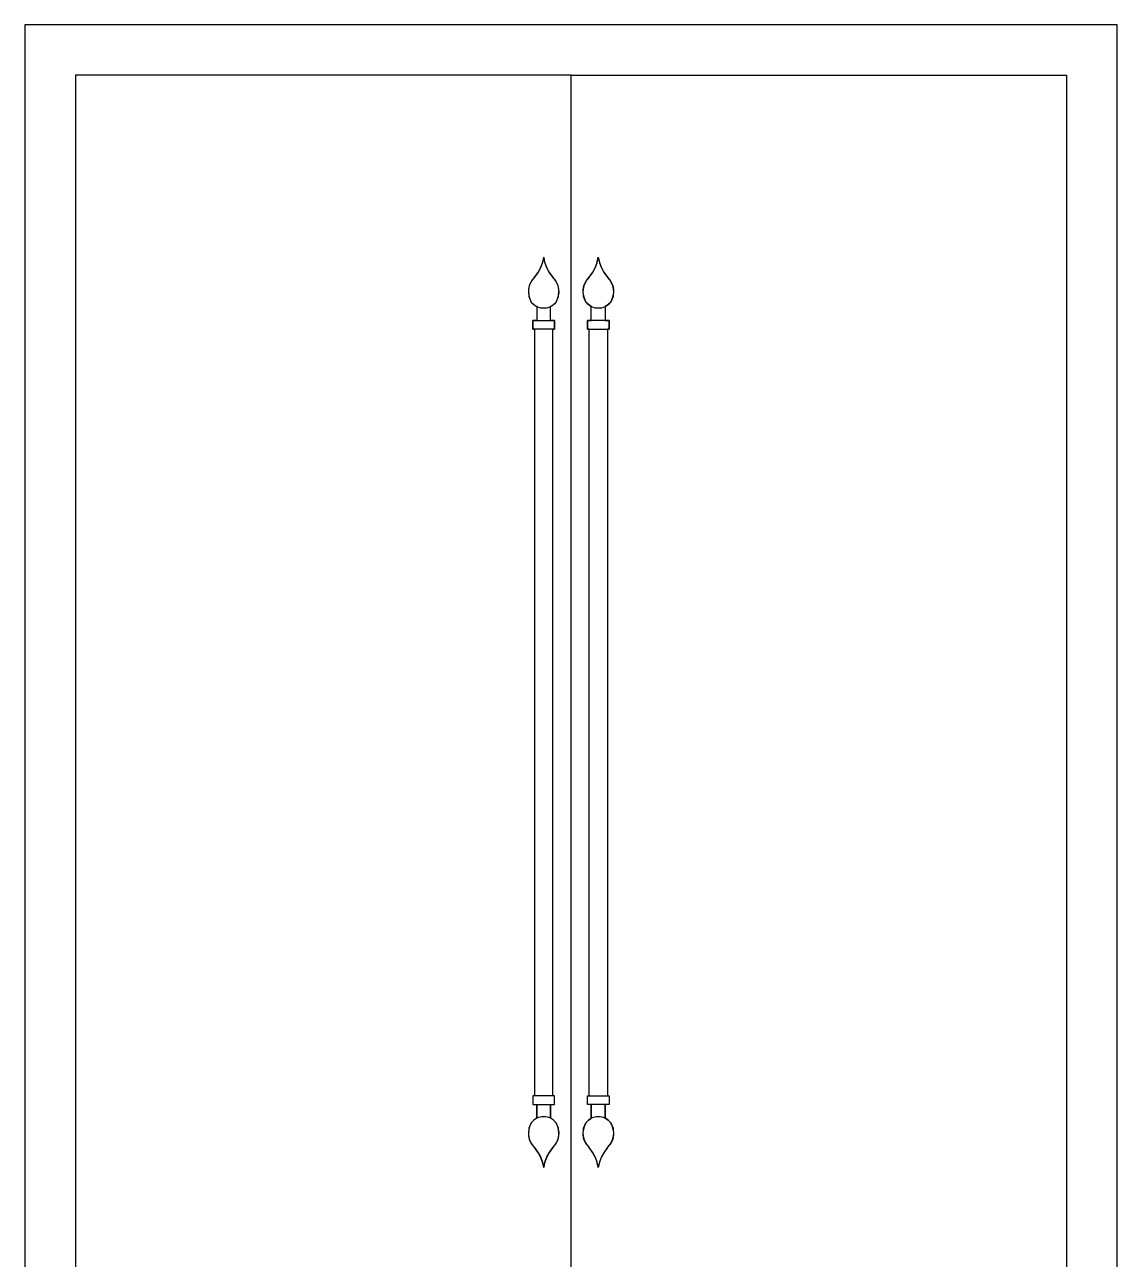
# Model space of a CAD drawing. Header units: inches. Extents: x -12530 to 36157, y 78659 to 110077.
# Drawn here: x 16944 to 18882, y 102189 to 104380 of the extents above; entities that cross this region are included whole.
import ezdxf

# ---------------------------------------------------------------- set-up
doc = ezdxf.new("R2010")
doc.units = ezdxf.units.IN
doc.header["$MEASUREMENT"] = 0
doc.layers.add('freecads.com', color=7, linetype='Continuous')

msp = doc.modelspace()

# ---------------------------------------------------------------- linework, layer by layer
at = {"layer": 'freecads.com'}
for p, q in [((18881.7, 104379.8), (16943.8, 104379.8)), ((16943.8, 104379.8), (16943.8, 102029.1)), ((18881.7, 102029.1), (18881.7, 104379.8)), ((17912.8, 104290), (17033.7, 104290)), ((17033.7, 104290), (17033.7, 102035.6)), ((17912.8, 104290), (18791.8, 104290)), ((17912.8, 102035.6), (17912.8, 104290)), ((17912.8, 102035.6), (17912.8, 104290)), ((18791.8, 104290), (18791.8, 102035.6)), ((17861.6, 103956.1), (17858.5, 103948.3)), ((17861.6, 103956.1), (17858.5, 103948.3)), ((17861.6, 103956.1), (17858.5, 103948.3)), ((17864.3, 103967), (17861.6, 103956.1)), ((17864.3, 103967), (17861.6, 103956.1)), ((17864.3, 103967), (17861.6, 103956.1)), ((17867.1, 103956.1), (17864.3, 103967)), ((17867.1, 103956.1), (17864.3, 103967)), ((17867.1, 103956.1), (17864.3, 103967)), ((17870.2, 103948.3), (17867.1, 103956.1)), ((17870.2, 103948.3), (17867.1, 103956.1)), ((17870.2, 103948.3), (17867.1, 103956.1)), ((17955.4, 103948.3), (17958.5, 103956.1)), ((17958.5, 103956.1), (17961.2, 103967)), ((17961.2, 103967), (17964, 103956.1)), ((17964, 103956.1), (17967.1, 103948.3)), ((17847.9, 103931.8), (17843.1, 103926.1)), ((17847.9, 103931.8), (17843.1, 103926.1)), ((17847.9, 103931.8), (17843.1, 103926.1)), ((17854.4, 103940.8), (17847.9, 103931.8)), ((17854.4, 103940.8), (17847.9, 103931.8)), ((17854.4, 103940.8), (17847.9, 103931.8)), ((17858.5, 103948.3), (17854.4, 103940.8)), ((17858.5, 103948.3), (17854.4, 103940.8)), ((17858.5, 103948.3), (17854.4, 103940.8)), ((17874.2, 103940.8), (17870.2, 103948.3)), ((17874.2, 103940.8), (17870.2, 103948.3)), ((17874.2, 103940.8), (17870.2, 103948.3)), ((17880.7, 103931.8), (17874.2, 103940.8)), ((17880.7, 103931.8), (17874.2, 103940.8)), ((17880.7, 103931.8), (17874.2, 103940.8)), ((17885.5, 103926.1), (17880.7, 103931.8)), ((17885.5, 103926.1), (17880.7, 103931.8)), ((17885.5, 103926.1), (17880.7, 103931.8)), ((17940, 103926.1), (17944.8, 103931.8)), ((17944.8, 103931.8), (17951.3, 103940.8)), ((17951.3, 103940.8), (17955.4, 103948.3)), ((17967.1, 103948.3), (17971.1, 103940.8)), ((17971.1, 103940.8), (17977.6, 103931.8)), ((17977.6, 103931.8), (17982.4, 103926.1)), ((17838.8, 103917.2), (17837.2, 103909.2)), ((17838.8, 103917.2), (17837.2, 103909.2)), ((17838.8, 103917.2), (17837.2, 103909.2)), ((17837.2, 103909.2), (17838.2, 103897.5)), ((17837.2, 103909.2), (17838.2, 103897.5)), ((17837.2, 103909.2), (17838.2, 103897.5)), ((17843.1, 103926.1), (17838.8, 103917.2)), ((17843.1, 103926.1), (17838.8, 103917.2)), ((17843.1, 103926.1), (17838.8, 103917.2)), ((17889.9, 103917.2), (17885.5, 103926.1)), ((17889.9, 103917.2), (17885.5, 103926.1)), ((17889.9, 103917.2), (17885.5, 103926.1)), ((17891.4, 103909.2), (17889.9, 103917.2)), ((17891.4, 103909.2), (17889.9, 103917.2)), ((17891.4, 103909.2), (17889.9, 103917.2)), ((17890.5, 103897.5), (17891.4, 103909.2)), ((17890.5, 103897.5), (17891.4, 103909.2)), ((17890.5, 103897.5), (17891.4, 103909.2)), ((17934.1, 103909.2), (17935.7, 103917.2)), ((17935.1, 103897.5), (17934.1, 103909.2)), ((17935.7, 103917.2), (17940, 103926.1)), ((17982.4, 103926.1), (17986.8, 103917.2)), ((17986.8, 103917.2), (17988.3, 103909.2)), ((17988.3, 103909.2), (17987.4, 103897.5)), ((17838.2, 103897.5), (17842.4, 103887.7)), ((17838.2, 103897.5), (17842.4, 103887.7)), ((17838.2, 103897.5), (17842.4, 103887.7)), ((17842.4, 103887.7), (17846.8, 103883.1)), ((17842.4, 103887.7), (17846.8, 103883.1)), ((17842.4, 103887.7), (17846.8, 103883.1)), ((17846.8, 103883.1), (17851.9, 103879.8)), ((17846.8, 103883.1), (17851.9, 103879.8)), ((17846.8, 103883.1), (17851.9, 103879.8)), ((17876.7, 103879.8), (17881.9, 103883.1)), ((17876.7, 103879.8), (17881.9, 103883.1)), ((17876.7, 103879.8), (17881.9, 103883.1)), ((17881.9, 103883.1), (17886.3, 103887.7)), ((17881.9, 103883.1), (17886.3, 103887.7)), ((17881.9, 103883.1), (17886.3, 103887.7)), ((17886.3, 103887.7), (17890.5, 103897.5)), ((17886.3, 103887.7), (17890.5, 103897.5)), ((17886.3, 103887.7), (17890.5, 103897.5)), ((17939.3, 103887.7), (17935.1, 103897.5)), ((17943.7, 103883.1), (17939.3, 103887.7)), ((17948.8, 103879.8), (17943.7, 103883.1)), ((17978.8, 103883.1), (17973.6, 103879.8)), ((17983.2, 103887.7), (17978.8, 103883.1)), ((17987.4, 103897.5), (17983.2, 103887.7)), ((17851.9, 103879.8), (17851.9, 103855.1)), ((17851.9, 103879.8), (17851.9, 103855.1)), ((17851.9, 103879.8), (17851.9, 103855.1)), ((17851.9, 103879.8), (17851.9, 103855.1)), ((17876.7, 103855.1), (17876.7, 103879.8)), ((17876.7, 103855.1), (17876.7, 103879.8)), ((17876.7, 103855.1), (17876.7, 103879.8)), ((17876.7, 103855.1), (17876.7, 103879.8)), ((17948.8, 103855.1), (17948.8, 103879.8)), ((17948.8, 103855.1), (17948.8, 103879.8)), ((17973.6, 103879.8), (17973.6, 103855.1)), ((17973.6, 103879.8), (17973.6, 103855.1)), ((17851.9, 103855.1), (17844.9, 103855.1)), ((17844.9, 103855.1), (17844.9, 103839.7)), ((17851.9, 103855.1), (17844.9, 103855.1)), ((17844.9, 103855.1), (17844.9, 103839.7)), ((17844.9, 103855.1), (17883.8, 103855.1)), ((17844.9, 103839.7), (17844.9, 103855.1)), ((17851.9, 103855.1), (17844.9, 103855.1)), ((17844.9, 103855.1), (17844.9, 103839.7)), ((17844.9, 103839.7), (17848.2, 103839.7)), ((17844.9, 103839.7), (17848.2, 103839.7)), ((17883.8, 103839.7), (17844.9, 103839.7)), ((17844.9, 103839.7), (17848.2, 103839.7)), ((17848.2, 103839.7), (17848.2, 102828.7)), ((17848.2, 103839.7), (17848.2, 102828.7)), ((17848.2, 103839.7), (17848.2, 102828.7)), ((17851.9, 103855.1), (17876.7, 103855.1)), ((17883.8, 103855.1), (17876.7, 103855.1)), ((17883.8, 103855.1), (17876.7, 103855.1)), ((17883.8, 103855.1), (17876.7, 103855.1)), ((17880.5, 102828.7), (17880.5, 103839.7)), ((17880.5, 103839.7), (17883.8, 103839.7)), ((17880.5, 102828.7), (17880.5, 103839.7)), ((17880.5, 103839.7), (17883.8, 103839.7)), ((17880.5, 102828.7), (17880.5, 103839.7)), ((17880.5, 103839.7), (17883.8, 103839.7)), ((17883.8, 103839.7), (17883.8, 103855.1)), ((17883.8, 103839.7), (17883.8, 103855.1)), ((17883.8, 103855.1), (17883.8, 103839.7)), ((17883.8, 103839.7), (17883.8, 103855.1)), ((17980.7, 103855.1), (17941.8, 103855.1)), ((17941.8, 103855.1), (17941.8, 103839.7)), ((17941.8, 103839.7), (17941.8, 103855.1)), ((17941.8, 103855.1), (17948.8, 103855.1)), ((17941.8, 103839.7), (17980.7, 103839.7)), ((17945.1, 103839.7), (17941.8, 103839.7)), ((17945.1, 102828.7), (17945.1, 103839.7)), ((17973.6, 103855.1), (17948.8, 103855.1)), ((17973.6, 103855.1), (17980.7, 103855.1)), ((17980.7, 103839.7), (17977.4, 103839.7)), ((17977.4, 103839.7), (17977.4, 102828.7)), ((17980.7, 103839.7), (17980.7, 103855.1)), ((17980.7, 103855.1), (17980.7, 103839.7)), ((17848.2, 102828.7), (17848.2, 102479.4)), ((17848.2, 102828.7), (17848.2, 102479.4)), ((17848.2, 102828.7), (17848.2, 102479.4)), ((17880.5, 102479.4), (17880.5, 102828.7)), ((17880.5, 102479.4), (17880.5, 102828.7)), ((17880.5, 102479.4), (17880.5, 102828.7)), ((17945.1, 102479.4), (17945.1, 102828.7)), ((17977.4, 102828.7), (17977.4, 102479.4)), ((17848.2, 102479.4), (17844.9, 102479.4)), ((17844.9, 102479.4), (17844.9, 102464)), ((17848.2, 102479.4), (17844.9, 102479.4)), ((17844.9, 102479.4), (17844.9, 102464)), ((17883.8, 102479.4), (17844.9, 102479.4)), ((17844.9, 102479.4), (17844.9, 102464)), ((17848.2, 102479.4), (17844.9, 102479.4)), ((17844.9, 102479.4), (17844.9, 102464)), ((17844.9, 102464), (17851.9, 102464)), ((17844.9, 102464), (17851.9, 102464)), ((17844.9, 102464), (17883.8, 102464)), ((17844.9, 102464), (17851.9, 102464)), ((17851.9, 102464), (17851.9, 102439.3)), ((17851.9, 102464), (17851.9, 102439.3)), ((17851.9, 102439.3), (17851.9, 102464)), ((17851.9, 102464), (17876.7, 102464)), ((17851.9, 102464), (17851.9, 102439.3)), ((17876.7, 102439.3), (17876.7, 102464)), ((17876.7, 102464), (17883.8, 102464)), ((17876.7, 102439.3), (17876.7, 102464)), ((17876.7, 102464), (17883.8, 102464)), ((17876.7, 102464), (17876.7, 102439.3)), ((17876.7, 102439.3), (17876.7, 102464)), ((17876.7, 102464), (17883.8, 102464)), ((17883.8, 102479.4), (17880.5, 102479.4)), ((17883.8, 102479.4), (17880.5, 102479.4)), ((17883.8, 102479.4), (17880.5, 102479.4)), ((17883.8, 102464), (17883.8, 102479.4)), ((17883.8, 102464), (17883.8, 102479.4)), ((17883.8, 102464), (17883.8, 102479.4)), ((17883.8, 102464), (17883.8, 102479.4)), ((17941.8, 102464), (17941.8, 102479.4)), ((17941.8, 102479.4), (17980.7, 102479.4)), ((17941.8, 102464), (17941.8, 102479.4)), ((17941.8, 102479.4), (17945.1, 102479.4)), ((17980.7, 102464), (17941.8, 102464)), ((17948.8, 102464), (17941.8, 102464)), ((17973.6, 102464), (17948.8, 102464)), ((17948.8, 102464), (17948.8, 102439.3)), ((17948.8, 102439.3), (17948.8, 102464)), ((17973.6, 102439.3), (17973.6, 102464)), ((17980.7, 102464), (17973.6, 102464)), ((17973.6, 102464), (17973.6, 102439.3)), ((17977.4, 102479.4), (17980.7, 102479.4)), ((17980.7, 102479.4), (17980.7, 102464)), ((17980.7, 102479.4), (17980.7, 102464)), ((17851.9, 102439.3), (17846.8, 102436)), ((17851.9, 102439.3), (17846.8, 102436)), ((17851.9, 102439.3), (17846.8, 102436)), ((17881.9, 102436), (17876.7, 102439.3)), ((17881.9, 102436), (17876.7, 102439.3)), ((17881.9, 102436), (17876.7, 102439.3)), ((17943.7, 102436), (17948.8, 102439.3)), ((17973.6, 102439.3), (17978.8, 102436)), ((17838.2, 102421.6), (17837.2, 102409.9)), ((17838.2, 102421.6), (17837.2, 102409.9)), ((17838.2, 102421.6), (17837.2, 102409.9)), ((17842.4, 102431.4), (17838.2, 102421.6)), ((17842.4, 102431.4), (17838.2, 102421.6)), ((17842.4, 102431.4), (17838.2, 102421.6)), ((17846.8, 102436), (17842.4, 102431.4)), ((17846.8, 102436), (17842.4, 102431.4)), ((17846.8, 102436), (17842.4, 102431.4)), ((17886.3, 102431.4), (17881.9, 102436)), ((17886.3, 102431.4), (17881.9, 102436)), ((17886.3, 102431.4), (17881.9, 102436)), ((17890.5, 102421.6), (17886.3, 102431.4)), ((17890.5, 102421.6), (17886.3, 102431.4)), ((17890.5, 102421.6), (17886.3, 102431.4)), ((17891.4, 102409.9), (17890.5, 102421.6)), ((17891.4, 102409.9), (17890.5, 102421.6)), ((17891.4, 102409.9), (17890.5, 102421.6)), ((17934.1, 102409.9), (17935.1, 102421.6)), ((17935.1, 102421.6), (17939.3, 102431.4)), ((17939.3, 102431.4), (17943.7, 102436)), ((17978.8, 102436), (17983.2, 102431.4)), ((17983.2, 102431.4), (17987.4, 102421.6)), ((17987.4, 102421.6), (17988.3, 102409.9)), ((17837.2, 102409.9), (17838.8, 102401.9)), ((17837.2, 102409.9), (17838.8, 102401.9)), ((17837.2, 102409.9), (17838.8, 102401.9)), ((17838.8, 102401.9), (17843.1, 102393)), ((17838.8, 102401.9), (17843.1, 102393)), ((17838.8, 102401.9), (17843.1, 102393)), ((17885.5, 102393), (17889.9, 102401.9)), ((17885.5, 102393), (17889.9, 102401.9)), ((17885.5, 102393), (17889.9, 102401.9)), ((17889.9, 102401.9), (17891.4, 102409.9)), ((17889.9, 102401.9), (17891.4, 102409.9)), ((17889.9, 102401.9), (17891.4, 102409.9)), ((17935.7, 102401.9), (17934.1, 102409.9)), ((17940, 102393), (17935.7, 102401.9)), ((17986.8, 102401.9), (17982.4, 102393)), ((17988.3, 102409.9), (17986.8, 102401.9)), ((17843.1, 102393), (17847.9, 102387.3)), ((17843.1, 102393), (17847.9, 102387.3)), ((17843.1, 102393), (17847.9, 102387.3)), ((17847.9, 102387.3), (17854.4, 102378.3)), ((17847.9, 102387.3), (17854.4, 102378.3)), ((17847.9, 102387.3), (17854.4, 102378.3)), ((17854.4, 102378.3), (17858.5, 102370.8)), ((17854.4, 102378.3), (17858.5, 102370.8)), ((17854.4, 102378.3), (17858.5, 102370.8)), ((17870.2, 102370.8), (17874.2, 102378.3)), ((17870.2, 102370.8), (17874.2, 102378.3)), ((17870.2, 102370.8), (17874.2, 102378.3)), ((17874.2, 102378.3), (17880.7, 102387.3)), ((17874.2, 102378.3), (17880.7, 102387.3)), ((17874.2, 102378.3), (17880.7, 102387.3)), ((17880.7, 102387.3), (17885.5, 102393)), ((17880.7, 102387.3), (17885.5, 102393)), ((17880.7, 102387.3), (17885.5, 102393)), ((17944.8, 102387.3), (17940, 102393)), ((17951.3, 102378.3), (17944.8, 102387.3)), ((17955.4, 102370.8), (17951.3, 102378.3)), ((17971.1, 102378.3), (17967.1, 102370.8)), ((17977.6, 102387.3), (17971.1, 102378.3)), ((17982.4, 102393), (17977.6, 102387.3)), ((17858.5, 102370.8), (17861.6, 102363)), ((17858.5, 102370.8), (17861.6, 102363)), ((17858.5, 102370.8), (17861.6, 102363)), ((17861.6, 102363), (17864.3, 102352.1)), ((17861.6, 102363), (17864.3, 102352.1)), ((17861.6, 102363), (17864.3, 102352.1)), ((17864.3, 102352.1), (17867.1, 102363)), ((17864.3, 102352.1), (17867.1, 102363)), ((17864.3, 102352.1), (17867.1, 102363)), ((17867.1, 102363), (17870.2, 102370.8)), ((17867.1, 102363), (17870.2, 102370.8)), ((17867.1, 102363), (17870.2, 102370.8)), ((17958.5, 102363), (17955.4, 102370.8)), ((17961.2, 102352.1), (17958.5, 102363)), ((17964, 102363), (17961.2, 102352.1)), ((17967.1, 102370.8), (17964, 102363))]:
    msp.add_line(p, q, dxfattribs=at)
at = {"layer": 'freecads.com', "extrusion": (0, 0, -1)}
for p, q in [((17955.4, 103948.3), (17958.5, 103956.1)), ((17955.4, 103948.3), (17958.5, 103956.1)), ((17958.5, 103956.1), (17961.2, 103967)), ((17958.5, 103956.1), (17961.2, 103967)), ((17961.2, 103967), (17964, 103956.1)), ((17961.2, 103967), (17964, 103956.1)), ((17964, 103956.1), (17967.1, 103948.3)), ((17964, 103956.1), (17967.1, 103948.3)), ((17940, 103926.1), (17944.8, 103931.8)), ((17940, 103926.1), (17944.8, 103931.8)), ((17944.8, 103931.8), (17951.3, 103940.8)), ((17944.8, 103931.8), (17951.3, 103940.8)), ((17951.3, 103940.8), (17955.4, 103948.3)), ((17951.3, 103940.8), (17955.4, 103948.3)), ((17967.1, 103948.3), (17971.1, 103940.8)), ((17967.1, 103948.3), (17971.1, 103940.8)), ((17971.1, 103940.8), (17977.6, 103931.8)), ((17971.1, 103940.8), (17977.6, 103931.8)), ((17977.6, 103931.8), (17982.4, 103926.1)), ((17977.6, 103931.8), (17982.4, 103926.1)), ((17934.1, 103909.2), (17935.7, 103917.2)), ((17934.1, 103909.2), (17935.7, 103917.2)), ((17935.1, 103897.5), (17934.1, 103909.2)), ((17935.1, 103897.5), (17934.1, 103909.2)), ((17935.7, 103917.2), (17940, 103926.1)), ((17935.7, 103917.2), (17940, 103926.1)), ((17982.4, 103926.1), (17986.8, 103917.2)), ((17982.4, 103926.1), (17986.8, 103917.2)), ((17986.8, 103917.2), (17988.3, 103909.2)), ((17986.8, 103917.2), (17988.3, 103909.2)), ((17988.3, 103909.2), (17987.4, 103897.5)), ((17988.3, 103909.2), (17987.4, 103897.5)), ((17939.3, 103887.7), (17935.1, 103897.5)), ((17939.3, 103887.7), (17935.1, 103897.5)), ((17943.7, 103883.1), (17939.3, 103887.7)), ((17943.7, 103883.1), (17939.3, 103887.7)), ((17948.8, 103879.8), (17943.7, 103883.1)), ((17948.8, 103879.8), (17943.7, 103883.1)), ((17978.8, 103883.1), (17973.6, 103879.8)), ((17978.8, 103883.1), (17973.6, 103879.8)), ((17983.2, 103887.7), (17978.8, 103883.1)), ((17983.2, 103887.7), (17978.8, 103883.1)), ((17987.4, 103897.5), (17983.2, 103887.7)), ((17987.4, 103897.5), (17983.2, 103887.7)), ((17948.8, 103855.1), (17948.8, 103879.8)), ((17948.8, 103855.1), (17948.8, 103879.8)), ((17973.6, 103879.8), (17973.6, 103855.1)), ((17973.6, 103879.8), (17973.6, 103855.1)), ((17941.8, 103839.7), (17941.8, 103855.1)), ((17941.8, 103855.1), (17948.8, 103855.1)), ((17941.8, 103839.7), (17941.8, 103855.1)), ((17941.8, 103855.1), (17948.8, 103855.1)), ((17945.1, 103839.7), (17941.8, 103839.7)), ((17945.1, 103839.7), (17941.8, 103839.7)), ((17945.1, 102828.7), (17945.1, 103839.7)), ((17945.1, 102828.7), (17945.1, 103839.7)), ((17973.6, 103855.1), (17980.7, 103855.1)), ((17973.6, 103855.1), (17980.7, 103855.1)), ((17980.7, 103839.7), (17977.4, 103839.7)), ((17977.4, 103839.7), (17977.4, 102828.7)), ((17980.7, 103839.7), (17977.4, 103839.7)), ((17977.4, 103839.7), (17977.4, 102828.7)), ((17980.7, 103855.1), (17980.7, 103839.7)), ((17980.7, 103855.1), (17980.7, 103839.7)), ((17945.1, 102479.4), (17945.1, 102828.7)), ((17945.1, 102479.4), (17945.1, 102828.7)), ((17977.4, 102828.7), (17977.4, 102479.4)), ((17977.4, 102828.7), (17977.4, 102479.4)), ((17941.8, 102464), (17941.8, 102479.4)), ((17941.8, 102479.4), (17945.1, 102479.4)), ((17941.8, 102464), (17941.8, 102479.4)), ((17941.8, 102479.4), (17945.1, 102479.4)), ((17948.8, 102464), (17941.8, 102464)), ((17948.8, 102464), (17941.8, 102464)), ((17948.8, 102439.3), (17948.8, 102464)), ((17948.8, 102439.3), (17948.8, 102464)), ((17980.7, 102464), (17973.6, 102464)), ((17973.6, 102464), (17973.6, 102439.3)), ((17980.7, 102464), (17973.6, 102464)), ((17973.6, 102464), (17973.6, 102439.3)), ((17977.4, 102479.4), (17980.7, 102479.4)), ((17977.4, 102479.4), (17980.7, 102479.4)), ((17980.7, 102479.4), (17980.7, 102464)), ((17980.7, 102479.4), (17980.7, 102464)), ((17943.7, 102436), (17948.8, 102439.3)), ((17943.7, 102436), (17948.8, 102439.3)), ((17973.6, 102439.3), (17978.8, 102436)), ((17973.6, 102439.3), (17978.8, 102436)), ((17934.1, 102409.9), (17935.1, 102421.6)), ((17934.1, 102409.9), (17935.1, 102421.6)), ((17935.1, 102421.6), (17939.3, 102431.4)), ((17935.1, 102421.6), (17939.3, 102431.4)), ((17939.3, 102431.4), (17943.7, 102436)), ((17939.3, 102431.4), (17943.7, 102436)), ((17978.8, 102436), (17983.2, 102431.4)), ((17978.8, 102436), (17983.2, 102431.4)), ((17983.2, 102431.4), (17987.4, 102421.6)), ((17983.2, 102431.4), (17987.4, 102421.6)), ((17987.4, 102421.6), (17988.3, 102409.9)), ((17987.4, 102421.6), (17988.3, 102409.9)), ((17935.7, 102401.9), (17934.1, 102409.9)), ((17935.7, 102401.9), (17934.1, 102409.9)), ((17940, 102393), (17935.7, 102401.9)), ((17940, 102393), (17935.7, 102401.9)), ((17986.8, 102401.9), (17982.4, 102393)), ((17986.8, 102401.9), (17982.4, 102393)), ((17988.3, 102409.9), (17986.8, 102401.9)), ((17988.3, 102409.9), (17986.8, 102401.9)), ((17944.8, 102387.3), (17940, 102393)), ((17944.8, 102387.3), (17940, 102393)), ((17951.3, 102378.3), (17944.8, 102387.3)), ((17951.3, 102378.3), (17944.8, 102387.3)), ((17955.4, 102370.8), (17951.3, 102378.3)), ((17955.4, 102370.8), (17951.3, 102378.3)), ((17971.1, 102378.3), (17967.1, 102370.8)), ((17971.1, 102378.3), (17967.1, 102370.8)), ((17977.6, 102387.3), (17971.1, 102378.3)), ((17977.6, 102387.3), (17971.1, 102378.3)), ((17982.4, 102393), (17977.6, 102387.3)), ((17982.4, 102393), (17977.6, 102387.3)), ((17958.5, 102363), (17955.4, 102370.8)), ((17958.5, 102363), (17955.4, 102370.8)), ((17961.2, 102352.1), (17958.5, 102363)), ((17961.2, 102352.1), (17958.5, 102363)), ((17964, 102363), (17961.2, 102352.1)), ((17964, 102363), (17961.2, 102352.1)), ((17967.1, 102370.8), (17964, 102363)), ((17967.1, 102370.8), (17964, 102363))]:
    msp.add_line(p, q, dxfattribs=at)
at = {"layer": 'freecads.com'}
for centre, radius, start, end in [((17791, 103979.7), 74.5, 319.8982, 350.1668), ((17937.7, 103979.7), 74.5, 189.8332, 220.1018), ((17887.9, 103979.7), 74.5, 319.8982, 350.1668), ((18034.6, 103979.7), 74.5, 189.8332, 220.1018), ((17872.5, 103906.3), 35.4, 133.9342, 211.7389), ((17856.2, 103906.3), 35.4, 328.2611, 46.0658), ((17969.4, 103906.3), 35.4, 133.9342, 211.7389), ((17953.1, 103906.3), 35.4, 328.2611, 46.0658), ((17863.4, 103903.4), 26.3, 216.8595, 271.9729), ((17865.2, 103903.4), 26.3, 268.0271, 323.1405), ((17960.3, 103903.4), 26.3, 216.8595, 271.9729), ((17962.1, 103903.4), 26.3, 268.0271, 323.1405), ((17863.4, 102415.7), 26.3, 88.0271, 143.1405), ((17865.2, 102415.7), 26.3, 36.8595, 91.9729), ((17960.3, 102415.7), 26.3, 88.0271, 143.1405), ((17962.1, 102415.7), 26.3, 36.8595, 91.9729), ((17872.5, 102412.8), 35.4, 148.2611, 226.0658), ((17856.2, 102412.8), 35.4, 313.9342, 31.7389), ((17969.4, 102412.8), 35.4, 148.2611, 226.0658), ((17953.1, 102412.8), 35.4, 313.9342, 31.7389), ((17791, 102339.4), 74.5, 9.8332, 40.1018), ((17937.7, 102339.4), 74.5, 139.8982, 170.1668), ((17887.9, 102339.4), 74.5, 9.8332, 40.1018), ((18034.6, 102339.4), 74.5, 139.8982, 170.1668)]:
    msp.add_arc(centre, radius, start, end, dxfattribs=at)

doc.saveas('drawing.dxf')
